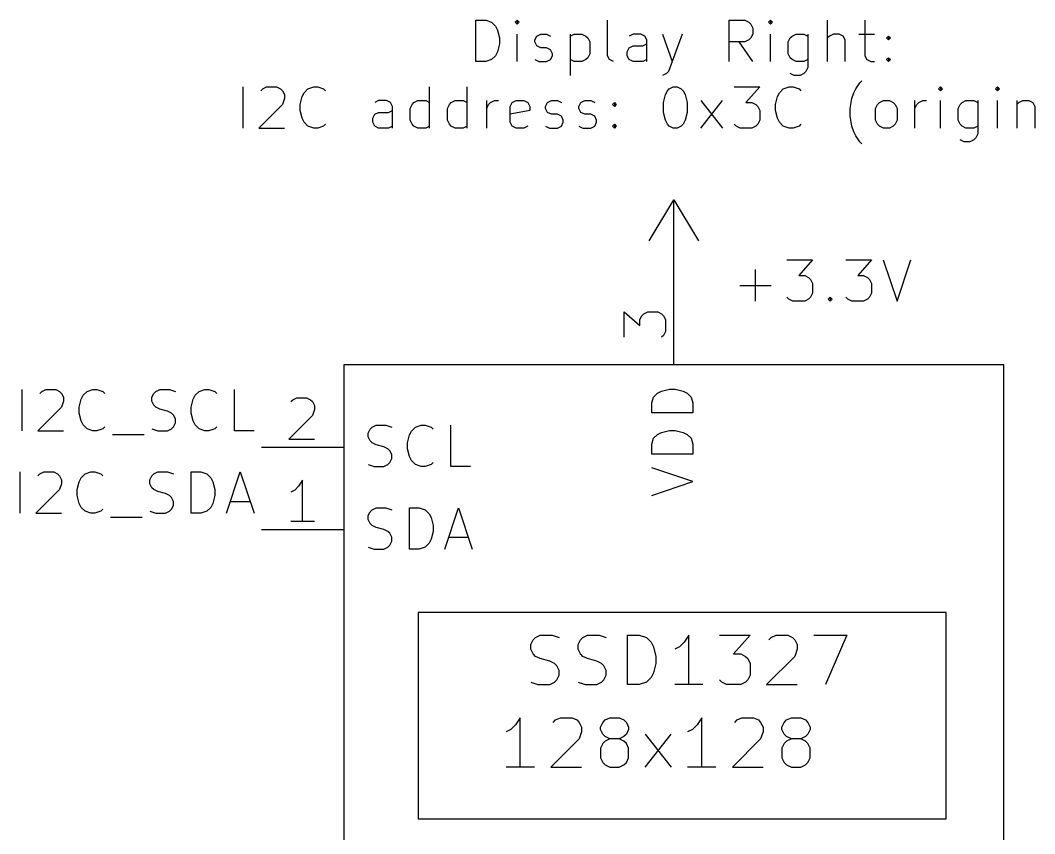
# Model space of a CAD drawing. Extents: x 0.4 to 11.3, y -7.9 to -0.4.
# Drawn here: x 5.508 to 6.737, y -7.068 to -6.083 of the extents above; entities that cross this region are included whole.
import ezdxf

# ---------------------------------------------------------------- set-up
doc = ezdxf.new("R2010")
doc.units = 0
doc.header["$MEASUREMENT"] = 0
for name, color, linetype in [('BLUE3', 171, 'CONTINUOUS'), ('CYAN2', 4, 'CONTINUOUS'), ('GRAY1', 251, 'CONTINUOUS'), ('LYELLOW', 51, 'CONTINUOUS'), ('RED2', 1, 'CONTINUOUS'), ('RED3', 11, 'CONTINUOUS')]:
    doc.layers.add(name, color=color, linetype=linetype)

msp = doc.modelspace()

# ---------------------------------------------------------------- linework, layer by layer
at = {"layer": 'BLUE3', "linetype": 'CONTINUOUS'}
for p, q in [((6.06, -6.1327), (6.06, -6.0827)), ((6.06, -6.0827), (6.0719, -6.0827)), ((6.0719, -6.0827), (6.079, -6.0851)), ((6.079, -6.0851), (6.0838, -6.0899)), ((6.11, -6.0827), (6.1076, -6.0851)), ((6.1076, -6.0851), (6.11, -6.0875)), ((6.1124, -6.0851), (6.11, -6.0827)), ((6.11, -6.0827), (6.11, -6.0875)), ((6.11, -6.0875), (6.1124, -6.0851)), ((6.2195, -6.1256), (6.2195, -6.0827)), ((6.3671, -6.1327), (6.3671, -6.0827)), ((6.3671, -6.0827), (6.3862, -6.0827)), ((6.3862, -6.0827), (6.3909, -6.0851)), ((6.3909, -6.0851), (6.3933, -6.0875)), ((6.4171, -6.0827), (6.4148, -6.0851)), ((6.4148, -6.0851), (6.4171, -6.0875)), ((6.4195, -6.0851), (6.4171, -6.0827)), ((6.4171, -6.0827), (6.4171, -6.0875)), ((6.4171, -6.0875), (6.4195, -6.0851)), ((6.4862, -6.1327), (6.4862, -6.0827)), ((6.5314, -6.0827), (6.5314, -6.1256)), ((6.0838, -6.0899), (6.0862, -6.0946)), ((6.0862, -6.0946), (6.0886, -6.1041)), ((6.3933, -6.0875), (6.3957, -6.0922)), ((6.3957, -6.0922), (6.3957, -6.0994)), ((6.0886, -6.1041), (6.0886, -6.1113)), ((6.11, -6.1327), (6.11, -6.0994)), ((6.1314, -6.1065), (6.1338, -6.1018)), ((6.1314, -6.1089), (6.1314, -6.1065)), ((6.1338, -6.1137), (6.1314, -6.1089)), ((6.1338, -6.1018), (6.1386, -6.0994)), ((6.1386, -6.0994), (6.1457, -6.0994)), ((6.1457, -6.0994), (6.1505, -6.1018)), ((6.1743, -6.0994), (6.1743, -6.1494)), ((6.1743, -6.1018), (6.1791, -6.0994)), ((6.1791, -6.0994), (6.1886, -6.0994)), ((6.1886, -6.0994), (6.1933, -6.1018)), ((6.1933, -6.1018), (6.1957, -6.1041)), ((6.1957, -6.1041), (6.1981, -6.1089)), ((6.1981, -6.1089), (6.1981, -6.1232)), ((6.2505, -6.0994), (6.2457, -6.1018)), ((6.26, -6.0994), (6.2505, -6.0994)), ((6.2648, -6.1018), (6.26, -6.0994)), ((6.2671, -6.1065), (6.2648, -6.1018)), ((6.2671, -6.1327), (6.2671, -6.1065)), ((6.2862, -6.0994), (6.2981, -6.1327)), ((6.31, -6.0994), (6.2981, -6.1327)), ((6.3862, -6.1089), (6.3671, -6.1089)), ((6.3957, -6.1327), (6.379, -6.1089)), ((6.3909, -6.1065), (6.3862, -6.1089)), ((6.3933, -6.1041), (6.3909, -6.1065)), ((6.3957, -6.0994), (6.3933, -6.1041)), ((6.4171, -6.1327), (6.4171, -6.0994)), ((6.4386, -6.1089), (6.4409, -6.1041)), ((6.4386, -6.1232), (6.4386, -6.1089)), ((6.4409, -6.1041), (6.4433, -6.1018)), ((6.4433, -6.1018), (6.4481, -6.0994)), ((6.4481, -6.0994), (6.4576, -6.0994)), ((6.4576, -6.0994), (6.4624, -6.1018)), ((6.4624, -6.0994), (6.4624, -6.1399)), ((6.4886, -6.1018), (6.4862, -6.1041)), ((6.4933, -6.0994), (6.4886, -6.1018)), ((6.5005, -6.0994), (6.4933, -6.0994)), ((6.5052, -6.1018), (6.5005, -6.0994)), ((6.5076, -6.1065), (6.5052, -6.1018)), ((6.5076, -6.1327), (6.5076, -6.1065)), ((6.5243, -6.0994), (6.5433, -6.0994)), ((6.5576, -6.1041), (6.56, -6.1018)), ((6.56, -6.1065), (6.5576, -6.1041)), ((6.56, -6.1018), (6.5624, -6.1041)), ((6.56, -6.1018), (6.56, -6.1065)), ((6.5624, -6.1041), (6.56, -6.1065)), ((6.0862, -6.1208), (6.0838, -6.1256)), ((6.0886, -6.1113), (6.0862, -6.1208)), ((6.1386, -6.116), (6.1338, -6.1137)), ((6.1457, -6.116), (6.1386, -6.116)), ((6.1505, -6.1184), (6.1457, -6.116)), ((6.1529, -6.1232), (6.1505, -6.1184)), ((6.1529, -6.1256), (6.1529, -6.1232)), ((6.1981, -6.1232), (6.1957, -6.128)), ((6.2433, -6.1208), (6.2457, -6.116)), ((6.2433, -6.1256), (6.2433, -6.1208)), ((6.2457, -6.116), (6.2505, -6.1137)), ((6.2505, -6.1137), (6.2624, -6.1137)), ((6.2624, -6.1137), (6.2671, -6.1113)), ((6.4409, -6.128), (6.4386, -6.1232)), ((6.0719, -6.1327), (6.06, -6.1327)), ((6.079, -6.1303), (6.0719, -6.1327)), ((6.0838, -6.1256), (6.079, -6.1303)), ((6.1314, -6.1303), (6.1362, -6.1327)), ((6.1362, -6.1327), (6.1457, -6.1327)), ((6.1457, -6.1327), (6.1505, -6.1303)), ((6.1505, -6.1303), (6.1529, -6.1256)), ((6.1791, -6.1327), (6.1743, -6.1303)), ((6.1886, -6.1327), (6.1791, -6.1327)), ((6.1933, -6.1303), (6.1886, -6.1327)), ((6.1957, -6.128), (6.1933, -6.1303)), ((6.2219, -6.1303), (6.2195, -6.1256)), ((6.2267, -6.1327), (6.2219, -6.1303)), ((6.2457, -6.1303), (6.2433, -6.1256)), ((6.2505, -6.1327), (6.2457, -6.1303)), ((6.2624, -6.1327), (6.2505, -6.1327)), ((6.2671, -6.1303), (6.2624, -6.1327)), ((6.2981, -6.1327), (6.2933, -6.1446)), ((6.4433, -6.1303), (6.4409, -6.128)), ((6.4481, -6.1327), (6.4433, -6.1303)), ((6.4576, -6.1327), (6.4481, -6.1327)), ((6.4624, -6.1303), (6.4576, -6.1327)), ((6.5314, -6.1256), (6.5338, -6.1303)), ((6.5338, -6.1303), (6.5386, -6.1327)), ((6.5386, -6.1327), (6.5433, -6.1327)), ((6.5576, -6.1303), (6.56, -6.128)), ((6.56, -6.1327), (6.5576, -6.1303)), ((6.56, -6.128), (6.5624, -6.1303)), ((6.56, -6.128), (6.56, -6.1327)), ((6.5624, -6.1303), (6.56, -6.1327)), ((6.2909, -6.147), (6.2862, -6.1494)), ((6.2933, -6.1446), (6.2909, -6.147)), ((6.4457, -6.1494), (6.4409, -6.147)), ((6.4576, -6.147), (6.4529, -6.1494)), ((6.46, -6.1446), (6.4576, -6.147)), ((6.4624, -6.1399), (6.46, -6.1446)), ((6.4529, -6.1494), (6.4457, -6.1494)), ((6.5207, -6.1656), (6.5255, -6.1584)), ((6.5255, -6.1584), (6.5279, -6.1561)), ((5.7779, -6.2132), (5.7779, -6.1632)), ((5.7993, -6.168), (5.8017, -6.1656)), ((5.8017, -6.1656), (5.8064, -6.1632)), ((5.8064, -6.1632), (5.8183, -6.1632)), ((5.8183, -6.1632), (5.8231, -6.1656)), ((5.8231, -6.1656), (5.8255, -6.168)), ((5.8255, -6.168), (5.8279, -6.1727)), ((5.8493, -6.1751), (5.8517, -6.1704)), ((5.8517, -6.1704), (5.8564, -6.1656)), ((5.8564, -6.1656), (5.8636, -6.1632)), ((5.8636, -6.1632), (5.8683, -6.1632)), ((5.8683, -6.1632), (5.8755, -6.1656)), ((5.8755, -6.1656), (5.8779, -6.168)), ((6.004, -6.2132), (6.004, -6.1632)), ((6.0493, -6.2132), (6.0493, -6.1632)), ((6.2898, -6.1727), (6.2921, -6.168)), ((6.2921, -6.168), (6.2945, -6.1656)), ((6.2945, -6.1656), (6.2993, -6.1632)), ((6.2993, -6.1632), (6.304, -6.1632)), ((6.304, -6.1632), (6.3088, -6.1656)), ((6.3088, -6.1656), (6.3112, -6.168)), ((6.3112, -6.168), (6.3136, -6.1727)), ((6.3731, -6.1632), (6.404, -6.1632)), ((6.404, -6.1632), (6.3874, -6.1823)), ((6.4255, -6.1751), (6.4279, -6.1704)), ((6.4279, -6.1704), (6.4326, -6.1656)), ((6.4326, -6.1656), (6.4398, -6.1632)), ((6.4398, -6.1632), (6.4445, -6.1632)), ((6.4445, -6.1632), (6.4517, -6.1656)), ((6.4517, -6.1656), (6.454, -6.168)), ((6.5159, -6.1775), (6.5183, -6.1704)), ((6.5183, -6.1704), (6.5207, -6.1656)), ((6.6231, -6.1632), (6.6207, -6.1656)), ((6.6207, -6.1656), (6.6231, -6.168)), ((6.6255, -6.1656), (6.6231, -6.1632)), ((6.6231, -6.1632), (6.6231, -6.168)), ((6.6231, -6.168), (6.6255, -6.1656)), ((6.6921, -6.1632), (6.6898, -6.1656)), ((6.6898, -6.1656), (6.6921, -6.168)), ((6.6945, -6.1656), (6.6921, -6.1632)), ((6.6921, -6.1632), (6.6921, -6.168)), ((6.6921, -6.168), (6.6945, -6.1656)), ((5.8255, -6.1846), (5.7969, -6.2132)), ((5.8279, -6.1775), (5.8255, -6.1846)), ((5.8279, -6.1727), (5.8279, -6.1775)), ((5.8469, -6.1846), (5.8493, -6.1751)), ((5.8469, -6.1918), (5.8469, -6.1846)), ((5.9421, -6.1799), (5.9374, -6.1823)), ((5.9517, -6.1799), (5.9421, -6.1799)), ((5.9564, -6.1823), (5.9517, -6.1799)), ((5.9588, -6.187), (5.9564, -6.1823)), ((5.9802, -6.1894), (5.9826, -6.1846)), ((5.9826, -6.1846), (5.985, -6.1823)), ((5.985, -6.1823), (5.9898, -6.1799)), ((5.9898, -6.1799), (5.9993, -6.1799)), ((5.9993, -6.1799), (6.004, -6.1823)), ((6.0255, -6.1894), (6.0279, -6.1846)), ((6.0279, -6.1846), (6.0302, -6.1823)), ((6.0302, -6.1823), (6.035, -6.1799)), ((6.035, -6.1799), (6.0445, -6.1799)), ((6.0445, -6.1799), (6.0493, -6.1823)), ((6.0731, -6.2132), (6.0731, -6.1799)), ((6.0731, -6.1894), (6.0755, -6.1846)), ((6.0755, -6.1846), (6.0779, -6.1823)), ((6.0779, -6.1823), (6.0826, -6.1799)), ((6.0826, -6.1799), (6.0874, -6.1799)), ((6.1017, -6.187), (6.104, -6.1823)), ((6.104, -6.1823), (6.1088, -6.1799)), ((6.1088, -6.1799), (6.1183, -6.1799)), ((6.1183, -6.1799), (6.1231, -6.1823)), ((6.1231, -6.1823), (6.1255, -6.187)), ((6.1445, -6.187), (6.1469, -6.1823)), ((6.1469, -6.1823), (6.1517, -6.1799)), ((6.1517, -6.1799), (6.1588, -6.1799)), ((6.1588, -6.1799), (6.1636, -6.1823)), ((6.185, -6.187), (6.1874, -6.1823)), ((6.1874, -6.1823), (6.1921, -6.1799)), ((6.1921, -6.1799), (6.1993, -6.1799)), ((6.1993, -6.1799), (6.204, -6.1823)), ((6.2255, -6.1846), (6.2279, -6.1823)), ((6.2279, -6.187), (6.2255, -6.1846)), ((6.2279, -6.1823), (6.2302, -6.1846)), ((6.2279, -6.1823), (6.2279, -6.187)), ((6.2302, -6.1846), (6.2279, -6.187)), ((6.2874, -6.1823), (6.2898, -6.1727)), ((6.2874, -6.1942), (6.2874, -6.1823)), ((6.3136, -6.1727), (6.316, -6.1823)), ((6.316, -6.1823), (6.316, -6.1942)), ((6.3326, -6.2132), (6.3588, -6.1799)), ((6.3326, -6.1799), (6.3588, -6.2132)), ((6.3874, -6.1823), (6.3945, -6.1823)), ((6.3945, -6.1823), (6.3993, -6.1846)), ((6.3993, -6.1846), (6.4017, -6.187)), ((6.4231, -6.1846), (6.4255, -6.1751)), ((6.4231, -6.1918), (6.4231, -6.1846)), ((6.5136, -6.1894), (6.5159, -6.1775)), ((6.5445, -6.1894), (6.5469, -6.1846)), ((6.5469, -6.1846), (6.5493, -6.1823)), ((6.5493, -6.1823), (6.554, -6.1799)), ((6.554, -6.1799), (6.5612, -6.1799)), ((6.5612, -6.1799), (6.5659, -6.1823)), ((6.5659, -6.1823), (6.5683, -6.1846)), ((6.5683, -6.1846), (6.5707, -6.1894)), ((6.5921, -6.2132), (6.5921, -6.1799)), ((6.5921, -6.1894), (6.5945, -6.1846)), ((6.5945, -6.1846), (6.5969, -6.1823)), ((6.5969, -6.1823), (6.6017, -6.1799)), ((6.6017, -6.1799), (6.6064, -6.1799)), ((6.6231, -6.2132), (6.6231, -6.1799)), ((6.6445, -6.1894), (6.6469, -6.1846)), ((6.6469, -6.1846), (6.6493, -6.1823)), ((6.6493, -6.1823), (6.654, -6.1799)), ((6.654, -6.1799), (6.6636, -6.1799)), ((6.6636, -6.1799), (6.6683, -6.1823)), ((6.6683, -6.1799), (6.6683, -6.2204)), ((6.6921, -6.2132), (6.6921, -6.1799)), ((6.7159, -6.1799), (6.7159, -6.2132)), ((6.7159, -6.1846), (6.7183, -6.1823)), ((6.7183, -6.1823), (6.7231, -6.1799)), ((6.7231, -6.1799), (6.7302, -6.1799)), ((6.7302, -6.1799), (6.735, -6.1823)), ((6.735, -6.1823), (6.7374, -6.187)), ((5.8493, -6.2013), (5.8469, -6.1918)), ((5.935, -6.2013), (5.9374, -6.1965)), ((5.9374, -6.1965), (5.9421, -6.1942)), ((5.9421, -6.1942), (5.9541, -6.1942)), ((5.9541, -6.1942), (5.9588, -6.1918)), ((5.9588, -6.2132), (5.9588, -6.187)), ((5.9802, -6.2037), (5.9802, -6.1894)), ((6.0255, -6.2037), (6.0255, -6.1894)), ((6.1017, -6.2061), (6.1017, -6.187)), ((6.1255, -6.1918), (6.1017, -6.1965)), ((6.1255, -6.187), (6.1255, -6.1918)), ((6.1445, -6.1894), (6.1445, -6.187)), ((6.1469, -6.1942), (6.1445, -6.1894)), ((6.1517, -6.1965), (6.1469, -6.1942)), ((6.1588, -6.1965), (6.1517, -6.1965)), ((6.1636, -6.1989), (6.1588, -6.1965)), ((6.185, -6.1894), (6.185, -6.187)), ((6.1874, -6.1942), (6.185, -6.1894)), ((6.1921, -6.1965), (6.1874, -6.1942)), ((6.1993, -6.1965), (6.1921, -6.1965)), ((6.204, -6.1989), (6.1993, -6.1965)), ((6.2898, -6.2037), (6.2874, -6.1942)), ((6.316, -6.1942), (6.3136, -6.2037)), ((6.4017, -6.187), (6.404, -6.1918)), ((6.404, -6.1918), (6.404, -6.2037)), ((6.4255, -6.2013), (6.4231, -6.1918)), ((6.5136, -6.1989), (6.5136, -6.1894)), ((6.5445, -6.2037), (6.5445, -6.1894)), ((6.5707, -6.1894), (6.5707, -6.2037)), ((6.6445, -6.2037), (6.6445, -6.1894)), ((6.7374, -6.187), (6.7374, -6.2132)), ((5.8517, -6.2061), (5.8493, -6.2013)), ((5.8564, -6.2108), (5.8517, -6.2061)), ((5.8779, -6.2084), (5.8755, -6.2108)), ((5.935, -6.2061), (5.935, -6.2013)), ((5.9374, -6.2108), (5.935, -6.2061)), ((5.9826, -6.2084), (5.9802, -6.2037)), ((5.985, -6.2108), (5.9826, -6.2084)), ((6.0279, -6.2084), (6.0255, -6.2037)), ((6.0302, -6.2108), (6.0279, -6.2084)), ((6.104, -6.2108), (6.1017, -6.2061)), ((6.1659, -6.2037), (6.1636, -6.1989)), ((6.1636, -6.2108), (6.1659, -6.2061)), ((6.1659, -6.2061), (6.1659, -6.2037)), ((6.2064, -6.2037), (6.204, -6.1989)), ((6.204, -6.2108), (6.2064, -6.2061)), ((6.2064, -6.2061), (6.2064, -6.2037)), ((6.2255, -6.2108), (6.2279, -6.2084)), ((6.2279, -6.2084), (6.2302, -6.2108)), ((6.2279, -6.2084), (6.2279, -6.2132)), ((6.2921, -6.2084), (6.2898, -6.2037)), ((6.2945, -6.2108), (6.2921, -6.2084)), ((6.3112, -6.2084), (6.3088, -6.2108)), ((6.3136, -6.2037), (6.3112, -6.2084)), ((6.3755, -6.2108), (6.3731, -6.2084)), ((6.4017, -6.2084), (6.3993, -6.2108)), ((6.404, -6.2037), (6.4017, -6.2084)), ((6.4279, -6.2061), (6.4255, -6.2013)), ((6.4326, -6.2108), (6.4279, -6.2061)), ((6.454, -6.2084), (6.4517, -6.2108)), ((6.5159, -6.2108), (6.5136, -6.1989)), ((6.5469, -6.2084), (6.5445, -6.2037)), ((6.5493, -6.2108), (6.5469, -6.2084)), ((6.5683, -6.2084), (6.5659, -6.2108)), ((6.5707, -6.2037), (6.5683, -6.2084)), ((6.6469, -6.2084), (6.6445, -6.2037)), ((6.6493, -6.2108), (6.6469, -6.2084)), ((5.7969, -6.2132), (5.8279, -6.2132)), ((5.8636, -6.2132), (5.8564, -6.2108)), ((5.8683, -6.2132), (5.8636, -6.2132)), ((5.8755, -6.2108), (5.8683, -6.2132)), ((5.9421, -6.2132), (5.9374, -6.2108)), ((5.9541, -6.2132), (5.9421, -6.2132)), ((5.9588, -6.2108), (5.9541, -6.2132)), ((5.9898, -6.2132), (5.985, -6.2108)), ((5.9993, -6.2132), (5.9898, -6.2132)), ((6.004, -6.2108), (5.9993, -6.2132)), ((6.035, -6.2132), (6.0302, -6.2108)), ((6.0445, -6.2132), (6.035, -6.2132)), ((6.0493, -6.2108), (6.0445, -6.2132)), ((6.1088, -6.2132), (6.104, -6.2108)), ((6.1183, -6.2132), (6.1088, -6.2132)), ((6.1231, -6.2108), (6.1183, -6.2132)), ((6.1445, -6.2108), (6.1493, -6.2132)), ((6.1493, -6.2132), (6.1588, -6.2132)), ((6.1588, -6.2132), (6.1636, -6.2108)), ((6.185, -6.2108), (6.1898, -6.2132)), ((6.1898, -6.2132), (6.1993, -6.2132)), ((6.1993, -6.2132), (6.204, -6.2108)), ((6.2279, -6.2132), (6.2255, -6.2108)), ((6.2302, -6.2108), (6.2279, -6.2132)), ((6.2993, -6.2132), (6.2945, -6.2108)), ((6.304, -6.2132), (6.2993, -6.2132)), ((6.3088, -6.2108), (6.304, -6.2132)), ((6.3802, -6.2132), (6.3755, -6.2108)), ((6.3945, -6.2132), (6.3802, -6.2132)), ((6.3993, -6.2108), (6.3945, -6.2132)), ((6.4398, -6.2132), (6.4326, -6.2108)), ((6.4445, -6.2132), (6.4398, -6.2132)), ((6.4517, -6.2108), (6.4445, -6.2132)), ((6.5183, -6.218), (6.5159, -6.2108)), ((6.5207, -6.2227), (6.5183, -6.218)), ((6.554, -6.2132), (6.5493, -6.2108)), ((6.5612, -6.2132), (6.554, -6.2132)), ((6.5659, -6.2108), (6.5612, -6.2132)), ((6.654, -6.2132), (6.6493, -6.2108)), ((6.6636, -6.2132), (6.654, -6.2132)), ((6.6683, -6.2108), (6.6636, -6.2132)), ((6.6683, -6.2204), (6.6659, -6.2251)), ((6.5255, -6.2299), (6.5207, -6.2227)), ((6.5279, -6.2323), (6.5255, -6.2299)), ((6.6517, -6.2299), (6.6469, -6.2275)), ((6.6588, -6.2299), (6.6517, -6.2299)), ((6.6636, -6.2275), (6.6588, -6.2299)), ((6.6659, -6.2251), (6.6636, -6.2275))]:
    msp.add_line(p, q, dxfattribs=at)
at = {"layer": 'CYAN2', "linetype": 'CONTINUOUS'}
for p, q in [((6.4371, -6.3728), (6.4681, -6.3728)), ((6.4371, -6.3728), (6.4681, -6.3728)), ((6.4681, -6.3728), (6.4514, -6.3919)), ((6.4681, -6.3728), (6.4514, -6.3919)), ((6.5086, -6.3728), (6.5395, -6.3728)), ((6.5086, -6.3728), (6.5395, -6.3728)), ((6.5395, -6.3728), (6.5229, -6.3919)), ((6.5395, -6.3728), (6.5229, -6.3919)), ((6.5538, -6.3728), (6.5705, -6.4228)), ((6.5538, -6.3728), (6.5705, -6.4228)), ((6.5705, -6.4228), (6.5871, -6.3728)), ((6.5705, -6.4228), (6.5871, -6.3728)), ((6.399, -6.4228), (6.399, -6.3847)), ((6.399, -6.4228), (6.399, -6.3847)), ((6.4514, -6.3919), (6.4586, -6.3919)), ((6.4514, -6.3919), (6.4586, -6.3919)), ((6.4586, -6.3919), (6.4633, -6.3942)), ((6.4586, -6.3919), (6.4633, -6.3942)), ((6.5229, -6.3919), (6.53, -6.3919)), ((6.5229, -6.3919), (6.53, -6.3919)), ((6.53, -6.3919), (6.5348, -6.3942)), ((6.53, -6.3919), (6.5348, -6.3942)), ((6.38, -6.4038), (6.4181, -6.4038)), ((6.38, -6.4038), (6.4181, -6.4038)), ((6.4633, -6.3942), (6.4657, -6.3966)), ((6.4633, -6.3942), (6.4657, -6.3966)), ((6.4657, -6.3966), (6.4681, -6.4014)), ((6.4657, -6.3966), (6.4681, -6.4014)), ((6.4681, -6.4014), (6.4681, -6.4133)), ((6.4681, -6.4014), (6.4681, -6.4133)), ((6.5348, -6.3942), (6.5371, -6.3966)), ((6.5348, -6.3942), (6.5371, -6.3966)), ((6.5371, -6.3966), (6.5395, -6.4014)), ((6.5371, -6.3966), (6.5395, -6.4014)), ((6.5395, -6.4014), (6.5395, -6.4133)), ((6.5395, -6.4014), (6.5395, -6.4133)), ((6.4395, -6.4204), (6.4371, -6.418)), ((6.4395, -6.4204), (6.4371, -6.418)), ((6.4657, -6.418), (6.4633, -6.4204)), ((6.4657, -6.418), (6.4633, -6.4204)), ((6.4681, -6.4133), (6.4657, -6.418)), ((6.4681, -6.4133), (6.4657, -6.418)), ((6.4871, -6.4204), (6.4895, -6.418)), ((6.4871, -6.4204), (6.4895, -6.418)), ((6.4895, -6.418), (6.4919, -6.4204)), ((6.4895, -6.418), (6.4895, -6.4228)), ((6.4895, -6.418), (6.4919, -6.4204)), ((6.4895, -6.418), (6.4895, -6.4228)), ((6.511, -6.4204), (6.5086, -6.418)), ((6.511, -6.4204), (6.5086, -6.418)), ((6.5371, -6.418), (6.5348, -6.4204)), ((6.5371, -6.418), (6.5348, -6.4204)), ((6.5395, -6.4133), (6.5371, -6.418)), ((6.5395, -6.4133), (6.5371, -6.418)), ((6.4443, -6.4228), (6.4395, -6.4204)), ((6.4443, -6.4228), (6.4395, -6.4204)), ((6.4586, -6.4228), (6.4443, -6.4228)), ((6.4586, -6.4228), (6.4443, -6.4228)), ((6.4633, -6.4204), (6.4586, -6.4228)), ((6.4633, -6.4204), (6.4586, -6.4228)), ((6.4895, -6.4228), (6.4871, -6.4204)), ((6.4895, -6.4228), (6.4871, -6.4204)), ((6.4919, -6.4204), (6.4895, -6.4228)), ((6.4919, -6.4204), (6.4895, -6.4228)), ((6.5157, -6.4228), (6.511, -6.4204)), ((6.5157, -6.4228), (6.511, -6.4204)), ((6.53, -6.4228), (6.5157, -6.4228)), ((6.53, -6.4228), (6.5157, -6.4228)), ((6.5348, -6.4204), (6.53, -6.4228)), ((6.5348, -6.4204), (6.53, -6.4228)), ((6.2731, -6.5462), (6.2755, -6.539)), ((6.2731, -6.5462), (6.2755, -6.539)), ((6.2755, -6.539), (6.2803, -6.5343)), ((6.2755, -6.539), (6.2803, -6.5343)), ((6.2803, -6.5343), (6.285, -6.5319)), ((6.2803, -6.5343), (6.285, -6.5319)), ((6.285, -6.5319), (6.2946, -6.5295)), ((6.285, -6.5319), (6.2946, -6.5295)), ((6.2946, -6.5295), (6.3017, -6.5295)), ((6.2946, -6.5295), (6.3017, -6.5295)), ((6.3017, -6.5295), (6.3112, -6.5319)), ((6.3017, -6.5295), (6.3112, -6.5319)), ((6.3112, -6.5319), (6.316, -6.5343)), ((6.3112, -6.5319), (6.316, -6.5343)), ((6.316, -6.5343), (6.3208, -6.539)), ((6.316, -6.5343), (6.3208, -6.539)), ((6.3208, -6.539), (6.3231, -6.5462)), ((6.3208, -6.539), (6.3231, -6.5462)), ((6.2731, -6.5581), (6.2731, -6.5462)), ((6.2731, -6.5581), (6.2731, -6.5462)), ((6.3231, -6.5462), (6.3231, -6.5581)), ((6.3231, -6.5462), (6.3231, -6.5581)), ((6.3231, -6.5581), (6.2731, -6.5581)), ((6.3231, -6.5581), (6.2731, -6.5581)), ((5.9295, -6.5827), (5.9319, -6.5779)), ((5.9295, -6.5827), (5.9319, -6.5779)), ((5.9319, -6.5779), (5.9343, -6.5755)), ((5.9319, -6.5779), (5.9343, -6.5755)), ((5.9343, -6.5755), (5.939, -6.5731)), ((5.9343, -6.5755), (5.939, -6.5731)), ((5.939, -6.5731), (5.9509, -6.5731)), ((5.939, -6.5731), (5.9509, -6.5731)), ((5.9509, -6.5731), (5.9581, -6.5755)), ((5.9509, -6.5731), (5.9581, -6.5755)), ((5.9819, -6.5803), (5.9867, -6.5755)), ((5.9819, -6.5803), (5.9867, -6.5755)), ((5.9867, -6.5755), (5.9938, -6.5731)), ((5.9867, -6.5755), (5.9938, -6.5731)), ((5.9938, -6.5731), (5.9986, -6.5731)), ((5.9938, -6.5731), (5.9986, -6.5731)), ((5.9986, -6.5731), (6.0057, -6.5755)), ((5.9986, -6.5731), (6.0057, -6.5755)), ((6.0057, -6.5755), (6.0081, -6.5779)), ((6.0057, -6.5755), (6.0081, -6.5779)), ((6.0295, -6.6231), (6.0295, -6.5731)), ((6.0295, -6.6231), (6.0295, -6.5731)), ((5.9295, -6.5874), (5.9295, -6.5827)), ((5.9295, -6.5874), (5.9295, -6.5827)), ((5.9319, -6.5922), (5.9295, -6.5874)), ((5.9319, -6.5922), (5.9295, -6.5874)), ((5.9771, -6.5946), (5.9795, -6.585)), ((5.9771, -6.5946), (5.9795, -6.585)), ((5.9795, -6.585), (5.9819, -6.5803)), ((5.9795, -6.585), (5.9819, -6.5803)), ((6.2731, -6.5962), (6.2755, -6.589)), ((6.2731, -6.5962), (6.2755, -6.589)), ((6.2755, -6.589), (6.2803, -6.5843)), ((6.2755, -6.589), (6.2803, -6.5843)), ((6.2803, -6.5843), (6.285, -6.5819)), ((6.2803, -6.5843), (6.285, -6.5819)), ((6.285, -6.5819), (6.2946, -6.5795)), ((6.285, -6.5819), (6.2946, -6.5795)), ((6.2946, -6.5795), (6.3017, -6.5795)), ((6.2946, -6.5795), (6.3017, -6.5795)), ((6.3017, -6.5795), (6.3112, -6.5819)), ((6.3017, -6.5795), (6.3112, -6.5819)), ((6.3112, -6.5819), (6.316, -6.5843)), ((6.3112, -6.5819), (6.316, -6.5843)), ((6.316, -6.5843), (6.3208, -6.589)), ((6.316, -6.5843), (6.3208, -6.589)), ((6.3208, -6.589), (6.3231, -6.5962)), ((6.3208, -6.589), (6.3231, -6.5962)), ((5.9343, -6.5946), (5.9319, -6.5922)), ((5.9343, -6.5946), (5.9319, -6.5922)), ((5.939, -6.5969), (5.9343, -6.5946)), ((5.939, -6.5969), (5.9343, -6.5946)), ((5.9486, -6.5993), (5.939, -6.5969)), ((5.9486, -6.5993), (5.939, -6.5969)), ((5.9533, -6.6017), (5.9486, -6.5993)), ((5.9533, -6.6017), (5.9486, -6.5993)), ((5.9557, -6.6041), (5.9533, -6.6017)), ((5.9557, -6.6041), (5.9533, -6.6017)), ((5.9771, -6.6017), (5.9771, -6.5946)), ((5.9771, -6.6017), (5.9771, -6.5946)), ((5.9795, -6.6112), (5.9771, -6.6017)), ((5.9795, -6.6112), (5.9771, -6.6017)), ((6.2731, -6.6081), (6.2731, -6.5962)), ((6.2731, -6.6081), (6.2731, -6.5962)), ((6.3231, -6.5962), (6.3231, -6.6081)), ((6.3231, -6.5962), (6.3231, -6.6081)), ((5.9581, -6.6088), (5.9557, -6.6041)), ((5.9581, -6.6088), (5.9557, -6.6041)), ((5.9557, -6.6184), (5.9581, -6.6136)), ((5.9557, -6.6184), (5.9581, -6.6136)), ((5.9581, -6.6136), (5.9581, -6.6088)), ((5.9581, -6.6136), (5.9581, -6.6088)), ((5.9819, -6.616), (5.9795, -6.6112)), ((5.9819, -6.616), (5.9795, -6.6112)), ((6.3231, -6.6081), (6.2731, -6.6081)), ((6.3231, -6.6081), (6.2731, -6.6081)), ((5.9295, -6.6208), (5.9367, -6.6231)), ((5.9295, -6.6208), (5.9367, -6.6231)), ((5.9367, -6.6231), (5.9486, -6.6231)), ((5.9367, -6.6231), (5.9486, -6.6231)), ((5.9486, -6.6231), (5.9533, -6.6208)), ((5.9486, -6.6231), (5.9533, -6.6208)), ((5.9533, -6.6208), (5.9557, -6.6184)), ((5.9533, -6.6208), (5.9557, -6.6184)), ((5.9867, -6.6208), (5.9819, -6.616)), ((5.9867, -6.6208), (5.9819, -6.616)), ((5.9938, -6.6231), (5.9867, -6.6208)), ((5.9938, -6.6231), (5.9867, -6.6208)), ((5.9986, -6.6231), (5.9938, -6.6231)), ((5.9986, -6.6231), (5.9938, -6.6231)), ((6.0057, -6.6208), (5.9986, -6.6231)), ((6.0057, -6.6208), (5.9986, -6.6231)), ((6.0081, -6.6184), (6.0057, -6.6208)), ((6.0081, -6.6184), (6.0057, -6.6208)), ((6.0533, -6.6231), (6.0295, -6.6231)), ((6.0533, -6.6231), (6.0295, -6.6231)), ((6.3231, -6.6414), (6.2731, -6.6248)), ((6.3231, -6.6414), (6.2731, -6.6248)), ((6.2731, -6.6581), (6.3231, -6.6414)), ((6.2731, -6.6581), (6.3231, -6.6414)), ((5.9319, -6.6779), (5.9343, -6.6755)), ((5.9319, -6.6779), (5.9343, -6.6755)), ((5.9343, -6.6755), (5.939, -6.6731)), ((5.9343, -6.6755), (5.939, -6.6731)), ((5.939, -6.6731), (5.9509, -6.6731)), ((5.939, -6.6731), (5.9509, -6.6731)), ((5.9509, -6.6731), (5.9581, -6.6755)), ((5.9509, -6.6731), (5.9581, -6.6755)), ((5.9795, -6.7231), (5.9795, -6.6731)), ((5.9795, -6.6731), (5.9914, -6.6731)), ((5.9795, -6.7231), (5.9795, -6.6731)), ((5.9795, -6.6731), (5.9914, -6.6731)), ((5.9914, -6.6731), (5.9986, -6.6755)), ((5.9914, -6.6731), (5.9986, -6.6755)), ((5.9986, -6.6755), (6.0033, -6.6803)), ((5.9986, -6.6755), (6.0033, -6.6803)), ((6.0224, -6.7231), (6.039, -6.6731)), ((6.0224, -6.7231), (6.039, -6.6731)), ((6.039, -6.6731), (6.0557, -6.7231)), ((6.039, -6.6731), (6.0557, -6.7231)), ((5.9295, -6.6827), (5.9319, -6.6779)), ((5.9295, -6.6827), (5.9319, -6.6779)), ((5.9295, -6.6874), (5.9295, -6.6827)), ((5.9295, -6.6874), (5.9295, -6.6827)), ((5.9319, -6.6922), (5.9295, -6.6874)), ((5.9319, -6.6922), (5.9295, -6.6874)), ((6.0033, -6.6803), (6.0057, -6.685)), ((6.0033, -6.6803), (6.0057, -6.685)), ((6.0057, -6.685), (6.0081, -6.6946)), ((6.0057, -6.685), (6.0081, -6.6946)), ((5.9343, -6.6946), (5.9319, -6.6922)), ((5.9343, -6.6946), (5.9319, -6.6922)), ((5.939, -6.6969), (5.9343, -6.6946)), ((5.939, -6.6969), (5.9343, -6.6946)), ((5.9486, -6.6993), (5.939, -6.6969)), ((5.9486, -6.6993), (5.939, -6.6969)), ((5.9533, -6.7017), (5.9486, -6.6993)), ((5.9533, -6.7017), (5.9486, -6.6993)), ((6.0081, -6.6946), (6.0081, -6.7017)), ((6.0081, -6.6946), (6.0081, -6.7017)), ((5.9557, -6.7041), (5.9533, -6.7017)), ((5.9557, -6.7041), (5.9533, -6.7017)), ((5.9581, -6.7088), (5.9557, -6.7041)), ((5.9581, -6.7088), (5.9557, -6.7041)), ((5.9581, -6.7136), (5.9581, -6.7088)), ((5.9581, -6.7136), (5.9581, -6.7088)), ((6.0057, -6.7112), (6.0033, -6.716)), ((6.0057, -6.7112), (6.0033, -6.716)), ((6.0081, -6.7017), (6.0057, -6.7112)), ((6.0081, -6.7017), (6.0057, -6.7112)), ((6.0271, -6.7088), (6.0509, -6.7088)), ((6.0271, -6.7088), (6.0509, -6.7088)), ((5.9295, -6.7208), (5.9367, -6.7231)), ((5.9295, -6.7208), (5.9367, -6.7231)), ((5.9367, -6.7231), (5.9486, -6.7231)), ((5.9367, -6.7231), (5.9486, -6.7231)), ((5.9486, -6.7231), (5.9533, -6.7208)), ((5.9486, -6.7231), (5.9533, -6.7208)), ((5.9533, -6.7208), (5.9557, -6.7184)), ((5.9533, -6.7208), (5.9557, -6.7184)), ((5.9557, -6.7184), (5.9581, -6.7136)), ((5.9557, -6.7184), (5.9581, -6.7136)), ((5.9914, -6.7231), (5.9795, -6.7231)), ((5.9914, -6.7231), (5.9795, -6.7231)), ((5.9986, -6.7208), (5.9914, -6.7231)), ((5.9986, -6.7208), (5.9914, -6.7231)), ((6.0033, -6.716), (5.9986, -6.7208)), ((6.0033, -6.716), (5.9986, -6.7208))]:
    msp.add_line(p, q, dxfattribs=at)
at = {"layer": 'GRAY1', "linetype": 'CONTINUOUS'}
for p, q in [((5.5102, -6.5798), (5.5102, -6.5298)), ((5.5316, -6.5346), (5.534, -6.5322)), ((5.534, -6.5322), (5.5387, -6.5298)), ((5.5387, -6.5298), (5.5507, -6.5298)), ((5.5507, -6.5298), (5.5554, -6.5322)), ((5.5554, -6.5322), (5.5578, -6.5346)), ((5.5578, -6.5346), (5.5602, -6.5393)), ((5.5602, -6.5393), (5.5602, -6.5441)), ((5.5816, -6.5417), (5.584, -6.5369)), ((5.584, -6.5369), (5.5887, -6.5322)), ((5.5887, -6.5322), (5.5959, -6.5298)), ((5.5959, -6.5298), (5.6006, -6.5298)), ((5.6006, -6.5298), (5.6078, -6.5322)), ((5.6078, -6.5322), (5.6102, -6.5346)), ((5.6673, -6.5393), (5.6697, -6.5346)), ((5.6673, -6.5441), (5.6673, -6.5393)), ((5.6697, -6.5346), (5.6721, -6.5322)), ((5.6721, -6.5322), (5.6768, -6.5298)), ((5.6768, -6.5298), (5.6887, -6.5298)), ((5.6887, -6.5298), (5.6959, -6.5322)), ((5.7173, -6.5417), (5.7197, -6.5369)), ((5.7197, -6.5369), (5.7245, -6.5322)), ((5.7245, -6.5322), (5.7316, -6.5298)), ((5.7316, -6.5298), (5.7364, -6.5298)), ((5.7364, -6.5298), (5.7435, -6.5322)), ((5.7435, -6.5322), (5.7459, -6.5346)), ((5.7673, -6.5798), (5.7673, -6.5298)), ((5.5578, -6.5512), (5.5292, -6.5798)), ((5.5602, -6.5441), (5.5578, -6.5512)), ((5.5792, -6.5512), (5.5816, -6.5417)), ((5.5792, -6.5584), (5.5792, -6.5512)), ((5.6697, -6.5488), (5.6673, -6.5441)), ((5.6721, -6.5512), (5.6697, -6.5488)), ((5.6768, -6.5536), (5.6721, -6.5512)), ((5.6864, -6.556), (5.6768, -6.5536)), ((5.7149, -6.5512), (5.7173, -6.5417)), ((5.7149, -6.5584), (5.7149, -6.5512)), ((5.5816, -6.5679), (5.5792, -6.5584)), ((5.6911, -6.5584), (5.6864, -6.556)), ((5.6935, -6.5608), (5.6911, -6.5584)), ((5.6959, -6.5655), (5.6935, -6.5608)), ((5.6959, -6.5703), (5.6959, -6.5655)), ((5.7173, -6.5679), (5.7149, -6.5584)), ((5.584, -6.5727), (5.5816, -6.5679)), ((5.5887, -6.5774), (5.584, -6.5727)), ((5.5959, -6.5798), (5.5887, -6.5774)), ((5.6078, -6.5774), (5.6006, -6.5798)), ((5.6102, -6.575), (5.6078, -6.5774)), ((5.6673, -6.5774), (5.6745, -6.5798)), ((5.6864, -6.5798), (5.6911, -6.5774)), ((5.6911, -6.5774), (5.6935, -6.575)), ((5.6935, -6.575), (5.6959, -6.5703)), ((5.7197, -6.5727), (5.7173, -6.5679)), ((5.7245, -6.5774), (5.7197, -6.5727)), ((5.7316, -6.5798), (5.7245, -6.5774)), ((5.7435, -6.5774), (5.7364, -6.5798)), ((5.7459, -6.575), (5.7435, -6.5774)), ((5.5292, -6.5798), (5.5602, -6.5798)), ((5.6006, -6.5798), (5.5959, -6.5798)), ((5.6197, -6.5846), (5.6578, -6.5846)), ((5.6745, -6.5798), (5.6864, -6.5798)), ((5.7364, -6.5798), (5.7316, -6.5798)), ((5.7911, -6.5798), (5.7673, -6.5798)), ((5.5078, -6.6798), (5.5078, -6.6298)), ((5.5292, -6.6346), (5.5316, -6.6322)), ((5.5316, -6.6322), (5.5364, -6.6298)), ((5.5364, -6.6298), (5.5483, -6.6298)), ((5.5483, -6.6298), (5.553, -6.6322)), ((5.553, -6.6322), (5.5554, -6.6346)), ((5.5554, -6.6346), (5.5578, -6.6393)), ((5.5578, -6.6393), (5.5578, -6.6441)), ((5.5792, -6.6417), (5.5816, -6.6369)), ((5.5816, -6.6369), (5.5864, -6.6322)), ((5.5864, -6.6322), (5.5935, -6.6298)), ((5.5935, -6.6298), (5.5983, -6.6298)), ((5.5983, -6.6298), (5.6054, -6.6322)), ((5.6054, -6.6322), (5.6078, -6.6346)), ((5.6649, -6.6393), (5.6673, -6.6346)), ((5.6649, -6.6441), (5.6649, -6.6393)), ((5.6673, -6.6346), (5.6697, -6.6322)), ((5.6697, -6.6322), (5.6745, -6.6298)), ((5.6745, -6.6298), (5.6864, -6.6298)), ((5.6864, -6.6298), (5.6935, -6.6322)), ((5.7149, -6.6798), (5.7149, -6.6298)), ((5.7149, -6.6298), (5.7268, -6.6298)), ((5.7268, -6.6298), (5.734, -6.6322)), ((5.734, -6.6322), (5.7387, -6.6369)), ((5.7387, -6.6369), (5.7411, -6.6417)), ((5.7578, -6.6798), (5.7745, -6.6298)), ((5.7745, -6.6298), (5.7911, -6.6798)), ((5.5554, -6.6512), (5.5268, -6.6798)), ((5.5578, -6.6441), (5.5554, -6.6512)), ((5.5768, -6.6512), (5.5792, -6.6417)), ((5.5768, -6.6584), (5.5768, -6.6512)), ((5.6673, -6.6488), (5.6649, -6.6441)), ((5.6697, -6.6512), (5.6673, -6.6488)), ((5.6745, -6.6536), (5.6697, -6.6512)), ((5.7411, -6.6417), (5.7435, -6.6512)), ((5.7435, -6.6512), (5.7435, -6.6584)), ((5.5792, -6.6679), (5.5768, -6.6584)), ((5.684, -6.656), (5.6745, -6.6536)), ((5.6887, -6.6584), (5.684, -6.656)), ((5.6911, -6.6608), (5.6887, -6.6584)), ((5.6935, -6.6655), (5.6911, -6.6608)), ((5.7435, -6.6584), (5.7411, -6.6679)), ((5.5816, -6.6727), (5.5792, -6.6679)), ((5.5864, -6.6774), (5.5816, -6.6727)), ((5.6078, -6.675), (5.6054, -6.6774)), ((5.6887, -6.6774), (5.6911, -6.675)), ((5.6911, -6.675), (5.6935, -6.6703)), ((5.6935, -6.6703), (5.6935, -6.6655)), ((5.7387, -6.6727), (5.734, -6.6774)), ((5.7411, -6.6679), (5.7387, -6.6727)), ((5.7626, -6.6655), (5.7864, -6.6655)), ((5.5268, -6.6798), (5.5578, -6.6798)), ((5.5935, -6.6798), (5.5864, -6.6774)), ((5.5983, -6.6798), (5.5935, -6.6798)), ((5.6054, -6.6774), (5.5983, -6.6798)), ((5.6173, -6.6846), (5.6554, -6.6846)), ((5.6649, -6.6774), (5.6721, -6.6798)), ((5.6721, -6.6798), (5.684, -6.6798)), ((5.684, -6.6798), (5.6887, -6.6774)), ((5.7268, -6.6798), (5.7149, -6.6798)), ((5.734, -6.6774), (5.7268, -6.6798))]:
    msp.add_line(p, q, dxfattribs=at)
at = {"layer": 'LYELLOW', "linetype": 'CONTINUOUS'}
for p, q in [((5.9, -6.5), (5.9, -7.3)), ((6.7, -6.5), (5.9, -6.5)), ((6.7, -7.3), (6.7, -6.5))]:
    msp.add_line(p, q, dxfattribs=at)
at = {"layer": 'RED2', "linetype": 'CONTINUOUS'}
for p, q in [((6.27, -6.35), (6.3, -6.3)), ((6.3, -6.3), (6.33, -6.35)), ((6.3, -6.4), (6.3, -6.3)), ((6.3, -6.5), (6.3, -6.4)), ((6.3, -6.5), (6.3, -6.4)), ((5.9, -6.5), (5.9, -7.3)), ((6.7, -6.5), (5.9, -6.5)), ((6.7, -7.3), (6.7, -6.5)), ((5.9, -6.6), (5.8, -6.6)), ((5.9, -6.6), (5.8, -6.6)), ((5.9, -6.7), (5.8, -6.7)), ((5.9, -6.7), (5.8, -6.7)), ((5.99, -6.8), (5.99, -7.05)), ((6.63, -6.8), (5.99, -6.8)), ((6.63, -7.05), (6.63, -6.8)), ((6.1267, -6.8388), (6.1295, -6.8331)), ((6.1295, -6.8331), (6.1324, -6.8302)), ((6.1324, -6.8302), (6.1381, -6.8274)), ((6.1381, -6.8274), (6.1524, -6.8274)), ((6.1524, -6.8274), (6.161, -6.8302)), ((6.1838, -6.8388), (6.1867, -6.8331)), ((6.1867, -6.8331), (6.1895, -6.8302)), ((6.1895, -6.8302), (6.1952, -6.8274)), ((6.1952, -6.8274), (6.2095, -6.8274)), ((6.2095, -6.8274), (6.2181, -6.8302)), ((6.2438, -6.8874), (6.2438, -6.8274)), ((6.2438, -6.8274), (6.2581, -6.8274)), ((6.2581, -6.8274), (6.2667, -6.8302)), ((6.2667, -6.8302), (6.2724, -6.8359)), ((6.2724, -6.8359), (6.2752, -6.8416)), ((6.3124, -6.8359), (6.3067, -6.8416)), ((6.3181, -6.8274), (6.3124, -6.8359)), ((6.3181, -6.8874), (6.3181, -6.8274)), ((6.3552, -6.8274), (6.3924, -6.8274)), ((6.3924, -6.8274), (6.3724, -6.8502)), ((6.4152, -6.8331), (6.4181, -6.8302)), ((6.4181, -6.8302), (6.4238, -6.8274)), ((6.4238, -6.8274), (6.4381, -6.8274)), ((6.4381, -6.8274), (6.4438, -6.8302)), ((6.4438, -6.8302), (6.4467, -6.8331)), ((6.4467, -6.8331), (6.4495, -6.8388)), ((6.4695, -6.8274), (6.5095, -6.8274)), ((6.5095, -6.8274), (6.4838, -6.8874)), ((6.1267, -6.8445), (6.1267, -6.8388)), ((6.1295, -6.8502), (6.1267, -6.8445)), ((6.1838, -6.8445), (6.1838, -6.8388)), ((6.1867, -6.8502), (6.1838, -6.8445)), ((6.2752, -6.8416), (6.2781, -6.8531)), ((6.3067, -6.8416), (6.301, -6.8445)), ((6.4495, -6.8445), (6.4467, -6.8531)), ((6.4495, -6.8388), (6.4495, -6.8445)), ((6.1324, -6.8531), (6.1295, -6.8502)), ((6.1381, -6.8559), (6.1324, -6.8531)), ((6.1495, -6.8588), (6.1381, -6.8559)), ((6.1553, -6.8616), (6.1495, -6.8588)), ((6.1895, -6.8531), (6.1867, -6.8502)), ((6.1952, -6.8559), (6.1895, -6.8531)), ((6.2067, -6.8588), (6.1952, -6.8559)), ((6.2124, -6.8616), (6.2067, -6.8588)), ((6.2781, -6.8531), (6.2781, -6.8616)), ((6.3724, -6.8502), (6.381, -6.8502)), ((6.381, -6.8502), (6.3867, -6.8531)), ((6.3867, -6.8531), (6.3895, -6.8559)), ((6.3895, -6.8559), (6.3924, -6.8616)), ((6.4467, -6.8531), (6.4124, -6.8874)), ((6.1581, -6.8645), (6.1553, -6.8616)), ((6.161, -6.8702), (6.1581, -6.8645)), ((6.161, -6.8759), (6.161, -6.8702)), ((6.2152, -6.8645), (6.2124, -6.8616)), ((6.2181, -6.8702), (6.2152, -6.8645)), ((6.2181, -6.8759), (6.2181, -6.8702)), ((6.2752, -6.8731), (6.2724, -6.8788)), ((6.2781, -6.8616), (6.2752, -6.8731)), ((6.3924, -6.8616), (6.3924, -6.8759)), ((6.1267, -6.8845), (6.1353, -6.8874)), ((6.1495, -6.8874), (6.1553, -6.8845)), ((6.1553, -6.8845), (6.1581, -6.8816)), ((6.1581, -6.8816), (6.161, -6.8759)), ((6.1838, -6.8845), (6.1924, -6.8874)), ((6.2067, -6.8874), (6.2124, -6.8845)), ((6.2124, -6.8845), (6.2152, -6.8816)), ((6.2152, -6.8816), (6.2181, -6.8759)), ((6.2667, -6.8845), (6.2581, -6.8874)), ((6.2724, -6.8788), (6.2667, -6.8845)), ((6.3581, -6.8845), (6.3552, -6.8816)), ((6.3638, -6.8874), (6.3581, -6.8845)), ((6.3867, -6.8845), (6.381, -6.8874)), ((6.3895, -6.8816), (6.3867, -6.8845)), ((6.3924, -6.8759), (6.3895, -6.8816)), ((6.1353, -6.8874), (6.1495, -6.8874)), ((6.1924, -6.8874), (6.2067, -6.8874)), ((6.2581, -6.8874), (6.2438, -6.8874)), ((6.3352, -6.8874), (6.301, -6.8874)), ((6.381, -6.8874), (6.3638, -6.8874)), ((6.4124, -6.8874), (6.4495, -6.8874)), ((6.1138, -6.9274), (6.1081, -6.9359)), ((6.1138, -6.9874), (6.1138, -6.9274)), ((6.1538, -6.9331), (6.1567, -6.9302)), ((6.1567, -6.9302), (6.1624, -6.9274)), ((6.1624, -6.9274), (6.1767, -6.9274)), ((6.1767, -6.9274), (6.1824, -6.9302)), ((6.1824, -6.9302), (6.1852, -6.9331)), ((6.1852, -6.9331), (6.1881, -6.9388)), ((6.211, -6.9388), (6.2138, -6.9331)), ((6.2138, -6.9331), (6.2167, -6.9302)), ((6.2167, -6.9302), (6.2224, -6.9274)), ((6.2224, -6.9274), (6.2338, -6.9274)), ((6.2338, -6.9274), (6.2395, -6.9302)), ((6.2395, -6.9302), (6.2424, -6.9331)), ((6.2424, -6.9331), (6.2452, -6.9388)), ((6.3338, -6.9274), (6.3281, -6.9359)), ((6.3338, -6.9874), (6.3338, -6.9274)), ((6.3738, -6.9331), (6.3767, -6.9302)), ((6.3767, -6.9302), (6.3824, -6.9274)), ((6.3824, -6.9274), (6.3967, -6.9274)), ((6.3967, -6.9274), (6.4024, -6.9302)), ((6.4024, -6.9302), (6.4052, -6.9331)), ((6.4052, -6.9331), (6.4081, -6.9388)), ((6.431, -6.9388), (6.4338, -6.9331)), ((6.4338, -6.9331), (6.4367, -6.9302)), ((6.4367, -6.9302), (6.4424, -6.9274)), ((6.4424, -6.9274), (6.4538, -6.9274)), ((6.4538, -6.9274), (6.4595, -6.9302)), ((6.4595, -6.9302), (6.4624, -6.9331)), ((6.4624, -6.9331), (6.4652, -6.9388)), ((6.1024, -6.9416), (6.0967, -6.9445)), ((6.1081, -6.9359), (6.1024, -6.9416)), ((6.1881, -6.9445), (6.1852, -6.9531)), ((6.1881, -6.9388), (6.1881, -6.9445)), ((6.211, -6.9416), (6.211, -6.9388)), ((6.2138, -6.9474), (6.211, -6.9416)), ((6.2452, -6.9416), (6.2424, -6.9474)), ((6.2452, -6.9388), (6.2452, -6.9416)), ((6.3224, -6.9416), (6.3167, -6.9445)), ((6.3281, -6.9359), (6.3224, -6.9416)), ((6.4081, -6.9445), (6.4052, -6.9531)), ((6.4081, -6.9388), (6.4081, -6.9445)), ((6.431, -6.9416), (6.431, -6.9388)), ((6.4338, -6.9474), (6.431, -6.9416)), ((6.4652, -6.9416), (6.4624, -6.9474)), ((6.4652, -6.9388), (6.4652, -6.9416)), ((6.1852, -6.9531), (6.151, -6.9874)), ((6.2138, -6.9588), (6.211, -6.9645)), ((6.2167, -6.9502), (6.2138, -6.9474)), ((6.2167, -6.9559), (6.2138, -6.9588)), ((6.2224, -6.9531), (6.2167, -6.9502)), ((6.2224, -6.9531), (6.2167, -6.9559)), ((6.2338, -6.9531), (6.2224, -6.9531)), ((6.2395, -6.9502), (6.2338, -6.9531)), ((6.2395, -6.9559), (6.2338, -6.9531)), ((6.2424, -6.9474), (6.2395, -6.9502)), ((6.2424, -6.9588), (6.2395, -6.9559)), ((6.2452, -6.9645), (6.2424, -6.9588)), ((6.2652, -6.9874), (6.2967, -6.9474)), ((6.2652, -6.9474), (6.2967, -6.9874)), ((6.4052, -6.9531), (6.371, -6.9874)), ((6.4338, -6.9588), (6.431, -6.9645)), ((6.4367, -6.9502), (6.4338, -6.9474)), ((6.4367, -6.9559), (6.4338, -6.9588)), ((6.4424, -6.9531), (6.4367, -6.9502)), ((6.4424, -6.9531), (6.4367, -6.9559)), ((6.4538, -6.9531), (6.4424, -6.9531)), ((6.4595, -6.9502), (6.4538, -6.9531)), ((6.4595, -6.9559), (6.4538, -6.9531)), ((6.4624, -6.9474), (6.4595, -6.9502)), ((6.4624, -6.9588), (6.4595, -6.9559)), ((6.4652, -6.9645), (6.4624, -6.9588)), ((6.211, -6.9645), (6.211, -6.9759)), ((6.2452, -6.9759), (6.2452, -6.9645)), ((6.431, -6.9645), (6.431, -6.9759)), ((6.4652, -6.9759), (6.4652, -6.9645)), ((6.211, -6.9759), (6.2138, -6.9816)), ((6.2138, -6.9816), (6.2167, -6.9845)), ((6.2395, -6.9845), (6.2424, -6.9816)), ((6.2424, -6.9816), (6.2452, -6.9759)), ((6.431, -6.9759), (6.4338, -6.9816)), ((6.4338, -6.9816), (6.4367, -6.9845)), ((6.4595, -6.9845), (6.4624, -6.9816)), ((6.4624, -6.9816), (6.4652, -6.9759)), ((6.131, -6.9874), (6.0967, -6.9874)), ((6.151, -6.9874), (6.1881, -6.9874)), ((6.2167, -6.9845), (6.2224, -6.9874)), ((6.2224, -6.9874), (6.2338, -6.9874)), ((6.2338, -6.9874), (6.2395, -6.9845)), ((6.351, -6.9874), (6.3167, -6.9874)), ((6.371, -6.9874), (6.4081, -6.9874)), ((6.4367, -6.9845), (6.4424, -6.9874)), ((6.4424, -6.9874), (6.4538, -6.9874)), ((6.4538, -6.9874), (6.4595, -6.9845)), ((5.99, -7.05), (6.63, -7.05))]:
    msp.add_line(p, q, dxfattribs=at)
at = {"layer": 'RED3', "linetype": 'CONTINUOUS'}
for p, q in [((6.2399, -6.4667), (6.2399, -6.4357)), ((6.2399, -6.4357), (6.2589, -6.4524)), ((6.2399, -6.4667), (6.2399, -6.4357)), ((6.2399, -6.4357), (6.2589, -6.4524)), ((6.2589, -6.4452), (6.2613, -6.4405)), ((6.2589, -6.4452), (6.2613, -6.4405)), ((6.2613, -6.4405), (6.2637, -6.4381)), ((6.2613, -6.4405), (6.2637, -6.4381)), ((6.2637, -6.4381), (6.2684, -6.4357)), ((6.2637, -6.4381), (6.2684, -6.4357)), ((6.2684, -6.4357), (6.2804, -6.4357)), ((6.2684, -6.4357), (6.2804, -6.4357)), ((6.2804, -6.4357), (6.2851, -6.4381)), ((6.2804, -6.4357), (6.2851, -6.4381)), ((6.2851, -6.4381), (6.2875, -6.4405)), ((6.2851, -6.4381), (6.2875, -6.4405)), ((6.2875, -6.4405), (6.2899, -6.4452)), ((6.2875, -6.4405), (6.2899, -6.4452)), ((6.2589, -6.4524), (6.2589, -6.4452)), ((6.2589, -6.4524), (6.2589, -6.4452)), ((6.2899, -6.4452), (6.2899, -6.4595)), ((6.2899, -6.4452), (6.2899, -6.4595)), ((6.2875, -6.4643), (6.2851, -6.4667)), ((6.2875, -6.4643), (6.2851, -6.4667)), ((6.2899, -6.4595), (6.2875, -6.4643)), ((6.2899, -6.4595), (6.2875, -6.4643)), ((5.8381, -6.5423), (5.8429, -6.5399)), ((5.8381, -6.5423), (5.8429, -6.5399)), ((5.8429, -6.5399), (5.8548, -6.5399)), ((5.8429, -6.5399), (5.8548, -6.5399)), ((5.8548, -6.5399), (5.8595, -6.5423)), ((5.8548, -6.5399), (5.8595, -6.5423)), ((5.8357, -6.5446), (5.8381, -6.5423)), ((5.8357, -6.5446), (5.8381, -6.5423)), ((5.8595, -6.5423), (5.8619, -6.5446)), ((5.8595, -6.5423), (5.8619, -6.5446)), ((5.8619, -6.5446), (5.8643, -6.5494)), ((5.8619, -6.5446), (5.8643, -6.5494)), ((5.8643, -6.5494), (5.8643, -6.5542)), ((5.8643, -6.5494), (5.8643, -6.5542)), ((5.8619, -6.5613), (5.8333, -6.5899)), ((5.8619, -6.5613), (5.8333, -6.5899)), ((5.8643, -6.5542), (5.8619, -6.5613)), ((5.8643, -6.5542), (5.8619, -6.5613)), ((5.8333, -6.5899), (5.8643, -6.5899)), ((5.8333, -6.5899), (5.8643, -6.5899)), ((5.8405, -6.6518), (5.8357, -6.6542)), ((5.8405, -6.6518), (5.8357, -6.6542)), ((5.8452, -6.647), (5.8405, -6.6518)), ((5.8452, -6.647), (5.8405, -6.6518)), ((5.85, -6.6399), (5.8452, -6.647)), ((5.85, -6.6399), (5.8452, -6.647)), ((5.85, -6.6899), (5.85, -6.6399)), ((5.85, -6.6899), (5.85, -6.6399)), ((5.8643, -6.6899), (5.8357, -6.6899)), ((5.8643, -6.6899), (5.8357, -6.6899))]:
    msp.add_line(p, q, dxfattribs=at)

doc.saveas('drawing.dxf')
